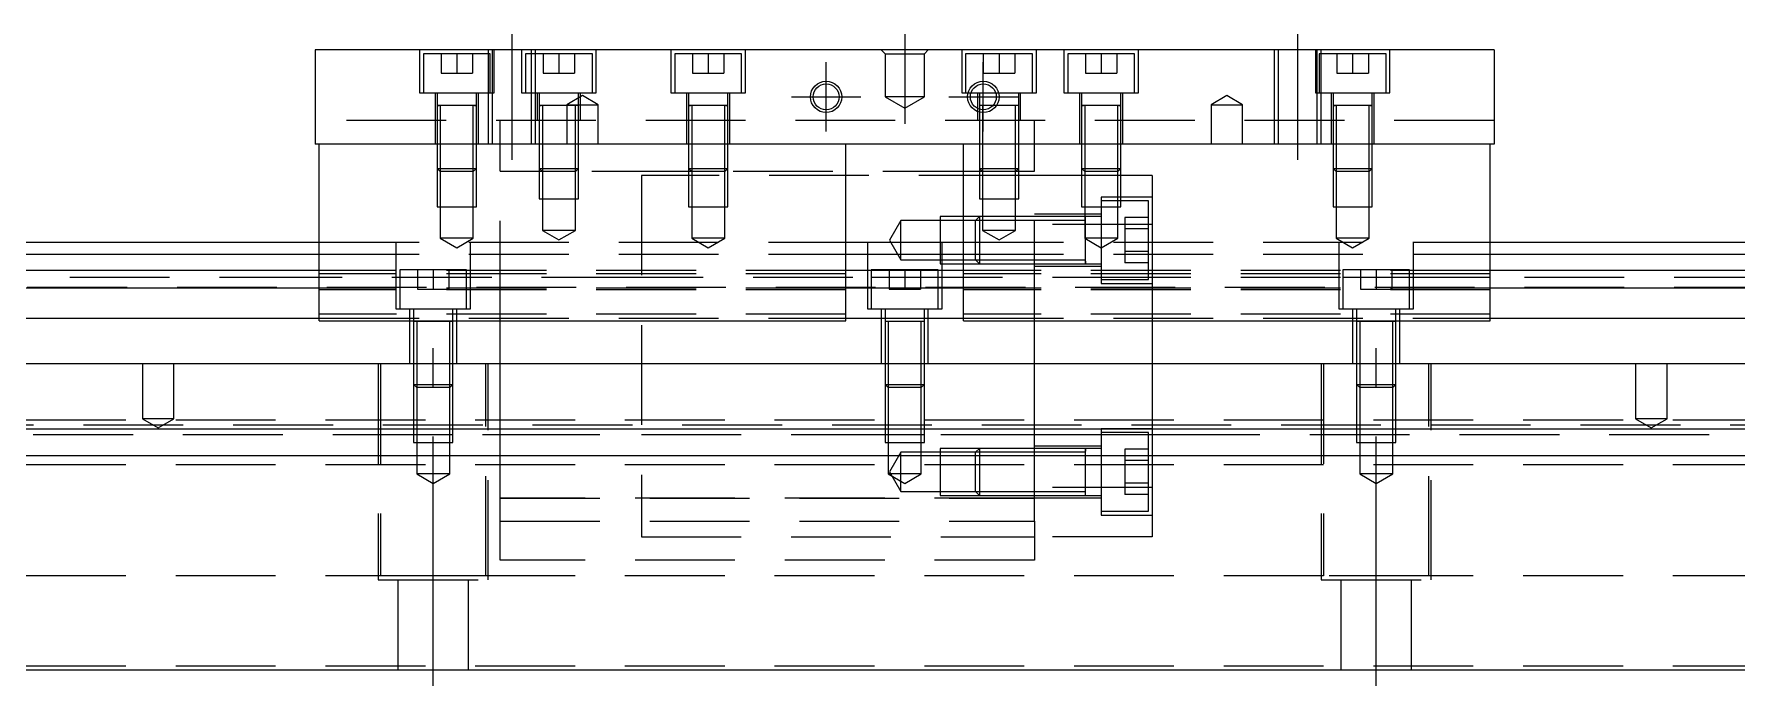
# Model space of a CAD drawing. Extents: x -20 to 870, y -279 to 102.
# Drawn here: x 209.2 to 425.9, y -240.3 to -157.3 of the extents above; entities that cross this region are included whole.
import ezdxf

# ---------------------------------------------------------------- set-up
doc = ezdxf.new("R2010")
doc.units = 0
doc.linetypes.add('CENTER', pattern=[50.8, 31.75, -6.35, 6.35, -6.35])
doc.linetypes.add('DASHED', pattern=[19.05, 12.7, -6.35])
doc.layers.get('0').update_dxf_attribs({"linetype": 'CONTINUOUS'})
doc.layers.add('CENTER', color=1, linetype='CENTER')

msp = doc.modelspace()

# ---------------------------------------------------------------- linework, layer by layer
at = {"color": 7, "linetype": 'CONTINUOUS'}
for p, q in [((395, -159.27), (245, -159.27)), ((245, -159.27), (245, -171.27)), ((395, -159.27), (395, -171.27)), ((395, -171.27), (245, -171.27)), ((245.5, -193.77), (245.5, -171.27)), ((312.5, -193.77), (312.5, -171.27)), ((327.5, -193.77), (327.5, -171.27)), ((394.5, -193.77), (394.5, -171.27)), ((0, -183.77), (245.5, -183.77)), ((312.5, -183.77), (327.5, -183.77)), ((394.5, -183.77), (640, -183.77)), ((0, -185.309608), (245.5, -185.309608)), ((312.5, -185.309608), (327.5, -185.309608)), ((394.5, -185.309608), (640, -185.309608)), ((245.5, -187.39154), (0, -187.39154)), ((327.5, -187.39154), (312.5, -187.39154)), ((640, -187.39154), (394.5, -187.39154)), ((245.5, -189.606666), (0, -189.606666)), ((327.5, -189.606666), (312.5, -189.606666)), ((640, -189.606666), (394.5, -189.606666)), ((0, -193.451934), (245.5, -193.451934)), ((245.5, -193.77), (312.5, -193.77)), ((312.5, -193.451934), (327.5, -193.451934)), ((327.5, -193.77), (394.5, -193.77)), ((394.5, -193.451934), (640, -193.451934)), ((640, -199.27), (0, -199.27)), ((640, -207.57), (0, -207.57)), ((640, -210.97), (0, -210.97)), ((640, -238.27), (0, -238.27))]:
    msp.add_line(p, q, dxfattribs=at)
at = {"color": 3, "linetype": 'DASHED'}
for p, q in [((258.25, -159.27), (258.25, -164.77)), ((267.25, -159.77), (258.75, -159.77)), ((258.75, -159.77), (258.75, -164.77)), ((261, -159.77), (261, -162.27)), ((263, -159.77), (263, -162.27)), ((265, -159.77), (265, -162.27)), ((267.000006, -159.27), (267.000006, -171.27)), ((267.25, -164.77), (267.25, -159.77)), ((267.5, -159.27), (267.5, -171.27)), ((267.75, -164.77), (267.75, -159.27)), ((271.25, -159.27), (271.25, -164.77)), ((272.999994, -159.77), (271.75, -159.77)), ((271.75, -159.77), (271.75, -164.77)), ((272.5, -171.27), (272.5, -159.27)), ((272.999994, -171.27), (272.999994, -159.27)), ((280.25, -159.77), (272.999994, -159.77)), ((274, -159.77), (274, -162.27)), ((276, -159.77), (276, -162.27)), ((278, -159.77), (278, -162.27)), ((280.25, -164.77), (280.25, -159.77)), ((280.75, -164.77), (280.75, -159.27)), ((290.25, -159.27), (290.25, -164.77)), ((299.25, -159.77), (290.75, -159.77)), ((290.75, -159.77), (290.75, -164.77)), ((293, -159.77), (293, -162.27)), ((295, -159.77), (295, -162.27)), ((297, -159.77), (297, -162.27)), ((299.25, -164.77), (299.25, -159.77)), ((299.75, -164.77), (299.75, -159.27)), ((317.5, -159.77), (317, -159.27)), ((317.5, -159.77), (317.5, -165.27)), ((317.5, -159.77), (322.5, -159.77)), ((322.5, -159.77), (323, -159.27)), ((322.5, -165.27), (322.5, -159.77)), ((327.25, -159.27), (327.25, -164.77)), ((336.25, -159.77), (327.75, -159.77)), ((327.75, -159.77), (327.75, -164.77)), ((330, -159.77), (330, -162.27)), ((332, -159.77), (332, -162.27)), ((334, -159.77), (334, -162.27)), ((336.25, -164.77), (336.25, -159.77)), ((336.75, -164.77), (336.75, -159.27)), ((340.25, -159.27), (340.25, -164.77)), ((349.25, -159.77), (340.75, -159.77)), ((340.75, -159.77), (340.75, -164.77)), ((343, -159.77), (343, -162.27)), ((345, -159.77), (345, -162.27)), ((347, -159.77), (347, -162.27)), ((349.25, -164.77), (349.25, -159.77)), ((349.75, -164.77), (349.75, -159.27)), ((367.000006, -159.27), (367.000006, -171.27)), ((367.5, -159.27), (367.5, -171.27)), ((372.25, -159.27), (372.25, -164.77)), ((372.5, -171.27), (372.5, -159.27)), ((381.25, -159.77), (372.75, -159.77)), ((372.75, -159.77), (372.75, -164.77)), ((372.999994, -159.77), (372.999994, -159.27)), ((372.999994, -164.77), (372.999994, -159.77)), ((375, -159.77), (375, -162.27)), ((377, -159.77), (377, -162.27)), ((379, -159.77), (379, -162.27)), ((381.25, -164.77), (381.25, -159.77)), ((381.75, -164.77), (381.75, -159.27)), ((261, -162.27), (263, -162.27)), ((263, -162.27), (265, -162.27)), ((274, -162.27), (276, -162.27)), ((276, -162.27), (278, -162.27)), ((293, -162.27), (295, -162.27)), ((295, -162.27), (297, -162.27)), ((330, -162.27), (332, -162.27)), ((332, -162.27), (334, -162.27)), ((343, -162.27), (345, -162.27)), ((345, -162.27), (347, -162.27)), ((375, -162.27), (377, -162.27)), ((377, -162.27), (379, -162.27)), ((258.25, -164.77), (267.75, -164.77)), ((260.25, -164.77), (260.25, -171.27)), ((260.5, -164.77), (260.5, -166.37)), ((260.5, -166.365), (260.5, -166.37)), ((260.5, -166.37), (260.757448, -166.37)), ((260.757468, -166.37), (260.5, -166.37)), ((260.5, -166.37), (260.5, -166.375)), ((260.5, -166.37), (260.5, -171.26998)), ((265.242552, -166.37), (260.757468, -166.37)), ((260.9, -166.37), (260.9, -171.26998)), ((265.1, -171.26998), (265.1, -166.37)), ((265.5, -166.37), (265.242552, -166.37)), ((265.242602, -166.37), (265.5, -166.37)), ((265.5, -166.37), (265.5, -164.77)), ((265.5, -166.37), (265.5, -166.365)), ((265.5, -166.375), (265.5, -166.37)), ((265.5, -171.26998), (265.5, -166.37)), ((265.75, -171.27), (265.75, -164.77)), ((271.25, -164.77), (280.75, -164.77)), ((273.25, -164.77), (273.25, -168.27)), ((273.5, -164.77), (273.5, -166.37)), ((273.5, -166.365), (273.5, -166.37)), ((273.5, -166.37), (273.757448, -166.37)), ((278.5, -166.37), (273.5, -166.37)), ((273.5, -166.37), (273.5, -166.375)), ((273.5, -166.37), (273.5, -168.26998)), ((273.9, -166.37), (273.9, -168.26998)), ((279, -165.1153), (277, -166.27)), ((277, -166.27), (279, -166.27)), ((277, -166.27), (277, -171.27)), ((278.1, -168.26998), (278.1, -166.37)), ((278.5, -166.37), (278.5, -164.77)), ((278.5, -166.37), (278.5, -166.365)), ((278.5, -166.375), (278.5, -166.37)), ((278.5, -168.26998), (278.5, -166.37)), ((278.75, -168.27), (278.75, -164.77)), ((281, -166.27), (279, -165.1153)), ((279, -166.27), (281, -166.27)), ((281, -171.27), (281, -166.27)), ((290.25, -164.77), (299.75, -164.77)), ((292.25, -164.77), (292.25, -171.27)), ((292.5, -164.77), (292.5, -166.37)), ((292.5, -166.365), (292.5, -166.37)), ((292.5, -166.37), (292.757448, -166.37)), ((292.757468, -166.37), (292.5, -166.37)), ((292.5, -166.37), (292.5, -171.26998)), ((292.5, -166.37), (292.5, -166.375)), ((297.242552, -166.37), (292.757468, -166.37)), ((292.9, -166.37), (292.9, -171.26998)), ((297.1, -171.26998), (297.1, -166.37)), ((297.5, -166.37), (297.242552, -166.37)), ((297.242602, -166.37), (297.5, -166.37)), ((297.5, -166.37), (297.5, -164.77)), ((297.5, -166.37), (297.5, -166.365)), ((297.5, -171.26998), (297.5, -166.37)), ((297.5, -166.375), (297.5, -166.37)), ((297.75, -171.27), (297.75, -164.77)), ((322.5, -165.27), (317.5, -165.27)), ((317.5, -165.27), (320, -166.713376)), ((320, -166.713376), (322.5, -165.27)), ((327.25, -164.77), (336.75, -164.77)), ((329.25, -164.77), (329.25, -168.27)), ((329.5, -164.77), (329.5, -166.37)), ((329.5, -166.365), (329.5, -166.37)), ((329.757468, -166.37), (329.5, -166.37)), ((329.5, -166.37), (329.5, -166.375)), ((329.5, -166.37), (329.5, -166.842418)), ((329.5, -166.842418), (329.5, -167.206492)), ((331.229562, -166.37), (329.757468, -166.37)), ((329.9, -166.37), (329.9, -166.916966)), ((331.669968, -166.37), (331.229562, -166.37)), ((331.67033, -166.37), (331.229838, -166.37)), ((334.242552, -166.37), (331.669968, -166.37)), ((334.1, -168.26998), (334.1, -166.37)), ((334.5, -166.37), (334.242552, -166.37)), ((334.5, -166.37), (334.5, -164.77)), ((334.5, -166.37), (334.5, -166.365)), ((334.5, -166.375), (334.5, -166.37)), ((334.5, -168.26998), (334.5, -166.37)), ((334.75, -168.27), (334.75, -164.77)), ((340.25, -164.77), (349.75, -164.77)), ((342.25, -164.77), (342.25, -171.27)), ((342.5, -164.77), (342.5, -166.37)), ((342.5, -166.365), (342.5, -166.37)), ((342.5, -166.37), (342.757448, -166.37)), ((342.757468, -166.37), (342.5, -166.37)), ((342.5, -166.37), (342.5, -166.375)), ((342.5, -166.37), (342.5, -171.26998)), ((347.242552, -166.37), (342.757468, -166.37)), ((342.9, -166.37), (342.9, -171.26998)), ((347.1, -171.26998), (347.1, -166.37)), ((347.5, -166.37), (347.242552, -166.37)), ((347.242602, -166.37), (347.5, -166.37)), ((347.5, -166.37), (347.5, -164.77)), ((347.5, -166.37), (347.5, -166.365)), ((347.5, -166.375), (347.5, -166.37)), ((347.5, -171.26998), (347.5, -166.37)), ((347.75, -171.27), (347.75, -164.77)), ((361, -165.1153), (359, -166.27)), ((359, -166.27), (361, -166.27)), ((359, -166.27), (359, -171.27)), ((363, -166.27), (361, -165.1153)), ((361, -166.27), (363, -166.27)), ((363, -171.27), (363, -166.27)), ((372.25, -164.77), (381.75, -164.77)), ((372.999994, -171.27), (372.999994, -164.77)), ((374.25, -164.77), (374.25, -171.27)), ((374.5, -164.77), (374.5, -166.37)), ((374.5, -166.365), (374.5, -166.37)), ((374.5, -166.37), (374.757448, -166.37)), ((374.757468, -166.37), (374.5, -166.37)), ((374.5, -166.37), (374.5, -166.375)), ((374.5, -166.37), (374.5, -171.26998)), ((379.242552, -166.37), (374.757468, -166.37)), ((374.9, -166.37), (374.9, -171.26998)), ((379.1, -171.26998), (379.1, -166.37)), ((379.5, -166.37), (379.242552, -166.37)), ((379.242602, -166.37), (379.5, -166.37)), ((379.5, -166.37), (379.5, -164.77)), ((379.5, -166.37), (379.5, -166.365)), ((379.5, -166.375), (379.5, -166.37)), ((379.5, -171.26998), (379.5, -166.37)), ((379.75, -171.27), (379.75, -164.77)), ((395, -168.27), (245, -168.27)), ((268.5, -171.27), (268.5, -168.27)), ((273.5, -168.27), (273.5, -174.37)), ((273.500006, -168.27), (273.500006, -174.37)), ((273.9, -168.27), (273.9, -174.77)), ((278.1, -174.77), (278.1, -168.27)), ((278.499994, -174.37), (278.499994, -168.27)), ((278.5, -174.37), (278.5, -168.27)), ((329.5, -167.206492), (329.5, -168.26998)), ((329.5, -168.27), (329.5, -174.37)), ((329.500006, -168.27), (329.500006, -174.37)), ((329.9, -166.916966), (329.9, -167.267498)), ((329.9, -167.267498), (329.9, -168.26998)), ((329.9, -168.27), (329.9, -174.77)), ((334.1, -171.27), (334.1, -168.27)), ((334.499994, -171.27), (334.499994, -168.27)), ((334.5, -171.27), (334.5, -168.27)), ((336.5, -171.27), (336.5, -168.27)), ((260.5, -171.27), (260.5, -174.37)), ((260.500006, -171.27), (260.500006, -174.370006)), ((260.9, -171.27), (260.9, -174.77)), ((265.1, -174.77), (265.1, -171.27)), ((265.499994, -174.370006), (265.499994, -171.27)), ((265.5, -174.37), (265.5, -171.27)), ((268.5, -193.77), (268.5, -171.27)), ((292.5, -171.27), (292.5, -174.37)), ((292.500006, -171.27), (292.500006, -174.370006)), ((292.9, -171.27), (292.9, -174.77)), ((297.1, -174.77), (297.1, -171.27)), ((297.499994, -174.370006), (297.499994, -171.27)), ((297.5, -174.37), (297.5, -171.27)), ((334.1, -174.77), (334.1, -171.27)), ((334.499994, -174.370006), (334.499994, -171.27)), ((334.5, -174.37), (334.5, -171.27)), ((336.5, -193.77), (336.5, -171.27)), ((342.5, -171.27), (342.5, -174.37)), ((342.500006, -171.27), (342.500006, -174.370006)), ((342.9, -171.27), (342.9, -174.77)), ((347.1, -174.77), (347.1, -171.27)), ((347.499994, -174.370006), (347.499994, -171.27)), ((347.5, -174.37), (347.5, -171.27)), ((374.5, -171.27), (374.5, -174.37)), ((374.500006, -171.27), (374.500006, -174.370006)), ((374.9, -171.27), (374.9, -174.77)), ((379.1, -174.77), (379.1, -171.27)), ((379.499994, -174.370006), (379.499994, -171.27)), ((379.5, -174.37), (379.5, -171.27)), ((260.5, -174.37), (265.5, -174.37)), ((260.5, -174.37), (260.9, -174.77)), ((260.500006, -174.37002), (260.500006, -179.27)), ((265.1, -174.77), (260.9, -174.77)), ((260.9, -174.77002), (260.9, -179.27)), ((265.1, -174.77), (265.5, -174.37)), ((265.1, -179.27), (265.1, -174.77002)), ((265.499994, -179.27), (265.499994, -174.37002)), ((273.9, -174.77), (268.5, -174.77)), ((273.5, -174.37), (278.5, -174.37)), ((273.5, -174.37), (273.9, -174.77)), ((273.500006, -174.37002), (273.500006, -178.27)), ((278.1, -174.77), (273.9, -174.77)), ((273.9, -174.77002), (273.9, -178.27)), ((278.1, -174.77), (278.5, -174.37)), ((292.9, -174.77), (278.1, -174.77)), ((278.1, -178.27), (278.1, -174.77002)), ((278.499994, -178.27), (278.499994, -174.37002)), ((286.5, -175.27), (286.5, -221.27)), ((334.499994, -175.27), (286.5, -175.27)), ((292.5, -174.37), (297.5, -174.37)), ((292.5, -174.37), (292.9, -174.77)), ((292.500006, -174.37002), (292.500006, -179.27)), ((297.1, -174.77), (292.9, -174.77)), ((292.9, -174.77002), (292.9, -179.27)), ((297.1, -174.77), (297.5, -174.37)), ((329.9, -174.77), (297.1, -174.77)), ((297.1, -179.27), (297.1, -174.77002)), ((297.499994, -179.27), (297.499994, -174.37002)), ((329.5, -174.37), (334.5, -174.37)), ((329.5, -174.37), (329.9, -174.77)), ((329.500006, -174.37002), (329.500006, -178.27)), ((334.1, -174.77), (329.9, -174.77)), ((329.9, -174.77002), (329.9, -178.27)), ((334.1, -174.77), (334.5, -174.37)), ((336.5, -174.77), (334.1, -174.77)), ((334.1, -178.27), (334.1, -174.77002)), ((334.499994, -178.27), (334.499994, -174.37002)), ((336.5, -175.27), (334.499994, -175.27)), ((342.500006, -175.27), (336.5, -175.27)), ((342.5, -174.37), (347.5, -174.37)), ((342.5, -174.37), (342.9, -174.77)), ((342.500006, -174.37002), (342.500006, -179.27)), ((347.499994, -175.27), (342.500006, -175.27)), ((347.1, -174.77), (342.9, -174.77)), ((342.9, -174.77002), (342.9, -179.27)), ((347.1, -174.77), (347.5, -174.37)), ((347.1, -179.27), (347.1, -174.77002)), ((347.499994, -179.27), (347.499994, -174.37002)), ((351.5, -175.27), (347.499994, -175.27)), ((351.5, -175.27), (351.5, -181.5368)), ((374.5, -174.37), (379.5, -174.37)), ((374.5, -174.37), (374.9, -174.77)), ((374.500006, -174.37002), (374.500006, -179.27)), ((379.1, -174.77), (374.9, -174.77)), ((374.9, -174.77002), (374.9, -179.27)), ((379.1, -174.77), (379.5, -174.37)), ((379.1, -179.27), (379.1, -174.77002)), ((379.499994, -179.27), (379.499994, -174.37002)), ((260.500006, -179.27), (265.499994, -179.27)), ((260.9, -179.27), (260.9, -183.27)), ((265.1, -183.27), (265.1, -179.27)), ((273.500006, -178.27), (278.499994, -178.27)), ((273.9, -178.27), (273.9, -182.27)), ((278.1, -182.27), (278.1, -178.27)), ((292.500006, -179.27), (297.499994, -179.27)), ((292.9, -179.27), (292.9, -183.27)), ((297.1, -183.27), (297.1, -179.27)), ((329.500006, -178.27), (334.499994, -178.27)), ((329.9, -178.27), (329.9, -182.27)), ((334.1, -182.27), (334.1, -178.27)), ((342.500006, -179.27), (347.499994, -179.27)), ((342.9, -179.27), (342.9, -183.27)), ((345, -178.02), (345, -189.02)), ((351.5, -178.02), (345, -178.02)), ((347.499994, -178.52), (345, -178.52)), ((347.1, -183.27), (347.1, -179.27)), ((351, -178.52), (347.499994, -178.52)), ((351, -188.52), (351, -178.52)), ((374.500006, -179.27), (379.499994, -179.27)), ((374.9, -179.27), (374.9, -183.27)), ((379.1, -183.27), (379.1, -179.27)), ((319.5, -181.02), (318.056624, -183.52)), ((319.5, -186.02), (319.5, -181.02)), ((324.5, -181.02), (319.5, -181.02)), ((324.5, -180.520006), (324.5, -186.519994)), ((329.49998, -180.520006), (324.5, -180.520006)), ((328.99998, -181.02), (324.5, -181.02)), ((329.5, -180.52), (329, -181.02)), ((329, -186.02), (329, -181.02)), ((336.5, -181.02), (329, -181.02)), ((329.5, -180.52), (329.5, -186.52)), ((336.5, -180.52), (329.5, -180.52)), ((336.5, -180.520006), (329.5, -180.520006)), ((345, -180.22), (336.5, -180.22)), ((351.5, -181.5368), (336.5, -181.5368)), ((343.005, -180.52), (336.50002, -180.52)), ((343, -181.02), (336.50002, -181.02)), ((345, -180.52), (342.995, -180.52)), ((343, -181.02), (343, -180.519994)), ((343, -183.52), (343, -180.519994)), ((343, -186.520006), (343, -180.519994)), ((343, -186.02), (343, -181.02)), ((348, -180.633248), (348, -182.076624)), ((351, -180.633248), (348, -180.633248)), ((351.5, -181.5368), (351.5, -192.27)), ((245.5, -183.77), (312.5, -183.77)), ((255.25, -183.77), (255.25, -192.27)), ((265.1, -183.27), (260.9, -183.27)), ((260.9, -183.27), (263, -184.482436)), ((263, -184.482436), (265.1, -183.27)), ((264.75, -192.27), (264.75, -183.77)), ((278.1, -182.27), (273.9, -182.27)), ((273.9, -182.27), (276, -183.482436)), ((276, -183.482436), (278.1, -182.27)), ((297.1, -183.27), (292.9, -183.27)), ((292.9, -183.27), (295, -184.482436)), ((295, -184.482436), (297.1, -183.27)), ((315.25, -183.77), (315.25, -192.27)), ((318.056624, -183.52), (319.5, -186.02)), ((324.75, -192.27), (324.75, -183.77)), ((327.5, -183.77), (394.5, -183.77)), ((334.1, -182.27), (329.9, -182.27)), ((329.9, -182.27), (332, -183.482436)), ((332, -183.482436), (334.1, -182.27)), ((347.1, -183.27), (342.9, -183.27)), ((342.9, -183.27), (345, -184.482436)), ((343, -186.170204), (343, -183.271394)), ((345, -184.482436), (347.1, -183.27)), ((351, -182.076624), (348, -182.076624)), ((348, -182.076624), (348, -184.963376)), ((379.1, -183.27), (374.9, -183.27)), ((374.9, -183.27), (377, -184.482436)), ((375.25, -183.77), (375.25, -192.27)), ((377, -184.482436), (379.1, -183.27)), ((384.75, -192.27), (384.75, -183.77)), ((245.5, -185.309608), (312.5, -185.309608)), ((319.5, -186.02), (324.5, -186.02)), ((324.5, -186.02), (328.99998, -186.02)), ((327.5, -185.309608), (394.5, -185.309608)), ((329, -186.02), (329.5, -186.52)), ((329, -186.02), (336.5, -186.02)), ((336.50002, -186.02), (343, -186.02)), ((343, -186.520006), (343, -186.02)), ((343, -186.52), (343, -186.170204)), ((343, -186.170204), (343, -186.52)), ((351, -184.963376), (348, -184.963376)), ((348, -184.963376), (348, -186.406752)), ((245.5, -188.27), (28, -188.27)), ((312.5, -187.39154), (245.5, -187.39154)), ((312.5, -187.79668), (245.5, -187.79668)), ((286.49998, -188.27), (245.5, -188.27)), ((264.25, -187.27), (255.75, -187.27)), ((255.75, -187.27), (255.75, -192.27)), ((264.25, -188.27), (255.75, -188.27)), ((258, -187.27), (258, -189.77)), ((260, -187.27), (260, -189.77)), ((262, -187.27), (262, -189.77)), ((264.25, -192.27), (264.25, -187.27)), ((351.5, -188.27), (286.5, -188.27)), ((324.25, -187.27), (315.75, -187.27)), ((315.75, -187.27), (315.75, -192.27)), ((324.25, -188.27), (315.75, -188.27)), ((318, -187.27), (318, -189.77)), ((320, -187.27), (320, -189.77)), ((322, -187.27), (322, -189.77)), ((324.25, -192.27), (324.25, -187.27)), ((324.5, -186.519994), (329.49998, -186.519994)), ((394.5, -187.39154), (327.5, -187.39154)), ((394.5, -187.79668), (327.5, -187.79668)), ((329.5, -186.519994), (336.5, -186.519994)), ((329.5, -186.52), (336.5, -186.52)), ((336.5, -186.82), (345, -186.82)), ((336.50002, -186.52), (343.005, -186.52)), ((342.995, -186.52), (345, -186.52)), ((351, -186.406752), (348, -186.406752)), ((394.5, -188.27), (351.50002, -188.27)), ((384.25, -187.27), (375.75, -187.27)), ((375.75, -187.27), (375.75, -192.27)), ((384.25, -188.27), (375.75, -188.27)), ((378, -187.27), (378, -189.77)), ((380, -187.27), (380, -189.77)), ((382, -187.27), (382, -189.77)), ((384.25, -192.27), (384.25, -187.27)), ((583, -188.27), (394.5, -188.27)), ((583, -189.52), (25, -189.52)), ((312.5, -189.606666), (245.5, -189.606666)), ((312.5, -189.85), (245.5, -189.85)), ((258, -189.77), (260, -189.77)), ((260, -189.77), (262, -189.77)), ((318, -189.77), (320, -189.77)), ((320, -189.77), (322, -189.77)), ((394.5, -189.606666), (327.5, -189.606666)), ((394.5, -189.85), (327.5, -189.85)), ((345, -188.52), (351, -188.52)), ((345, -189.02), (351.5, -189.02)), ((378, -189.77), (380, -189.77)), ((380, -189.77), (382, -189.77)), ((255.25, -192.27), (264.75, -192.27)), ((257, -192.27), (257, -199.27)), ((257.5, -192.27), (257.5, -193.87)), ((262.5, -193.87), (262.5, -192.27)), ((263, -199.27), (263, -192.27)), ((315.25, -192.27), (324.75, -192.27)), ((317, -192.27), (317, -199.27)), ((317.5, -192.27), (317.5, -193.87)), ((322.5, -193.87), (322.5, -192.27)), ((323, -199.27), (323, -192.27)), ((351.5, -192.27), (351.5, -193.77)), ((375.25, -192.27), (384.75, -192.27)), ((377, -192.27), (377, -199.27)), ((377.5, -192.27), (377.5, -193.87)), ((382.5, -193.87), (382.5, -192.27)), ((383, -199.27), (383, -192.27)), ((312.5, -192.947372), (245.5, -192.947372)), ((245.5, -193.451934), (312.5, -193.451934)), ((257.5, -193.865), (257.5, -193.87)), ((257.757468, -193.87), (257.5, -193.87)), ((257.5, -193.87), (257.5, -199.26998)), ((257.5, -193.87), (257.5, -193.875)), ((262.242552, -193.87), (257.757468, -193.87)), ((257.9, -193.87), (257.9, -199.26998)), ((262.1, -199.26998), (262.1, -193.87)), ((262.5, -193.87), (262.242552, -193.87)), ((262.5, -193.87), (262.5, -193.865)), ((262.5, -199.26998), (262.5, -193.87)), ((262.5, -193.875), (262.5, -193.87)), ((268.5, -199.27), (268.5, -193.77)), ((317.5, -193.865), (317.5, -193.87)), ((317.757468, -193.87), (317.5, -193.87)), ((317.5, -193.87), (317.5, -199.26998)), ((317.5, -193.87), (317.5, -193.875)), ((322.242552, -193.87), (317.757468, -193.87)), ((317.9, -193.87), (317.9, -199.26998)), ((322.1, -199.26998), (322.1, -193.87)), ((322.5, -193.87), (322.242552, -193.87)), ((322.5, -193.87), (322.5, -193.865)), ((322.5, -199.26998), (322.5, -193.87)), ((322.5, -193.875), (322.5, -193.87)), ((394.5, -192.947372), (327.5, -192.947372)), ((327.5, -193.451934), (394.5, -193.451934)), ((336.5, -199.27), (336.5, -193.77)), ((351.5, -193.77), (351.5, -193.87)), ((351.5, -193.87), (351.5, -199.27)), ((377.5, -193.865), (377.5, -193.87)), ((377.757468, -193.87), (377.5, -193.87)), ((377.5, -193.87), (377.5, -199.26998)), ((377.5, -193.87), (377.5, -193.875)), ((382.242552, -193.87), (377.757468, -193.87)), ((377.9, -193.87), (377.9, -199.26998)), ((382.1, -199.26998), (382.1, -193.87)), ((382.5, -193.87), (382.242552, -193.87)), ((382.5, -193.87), (382.5, -193.865)), ((382.5, -199.26998), (382.5, -193.87)), ((382.5, -193.875), (382.5, -193.87)), ((223, -199.27), (223, -206.27)), ((227, -206.27), (227, -199.27)), ((253, -199.27), (253, -226.77)), ((253.291796, -199.27), (253.291796, -226.27)), ((257.5, -199.27), (257.5, -201.87)), ((257.500006, -199.27), (257.500006, -201.870006)), ((257.9, -199.27), (257.9, -202.27)), ((262.1, -202.27), (262.1, -199.27)), ((262.499994, -201.870006), (262.499994, -199.27)), ((262.5, -201.87), (262.5, -199.27)), ((266.708204, -226.27), (266.708204, -199.27)), ((267, -226.77), (267, -199.27)), ((268.5, -207.57), (268.5, -199.27)), ((317.5, -199.27), (317.5, -201.87)), ((317.500006, -199.27), (317.500006, -201.870006)), ((317.9, -199.27), (317.9, -202.27)), ((322.1, -202.27), (322.1, -199.27)), ((322.499994, -201.870006), (322.499994, -199.27)), ((322.5, -201.87), (322.5, -199.27)), ((336.5, -207.57), (336.5, -199.27)), ((351.5, -199.27), (351.5, -202.27)), ((373, -199.27), (373, -226.77)), ((373.291796, -199.27), (373.291796, -226.27)), ((377.5, -199.27), (377.5, -201.87)), ((377.500006, -199.27), (377.500006, -201.870006)), ((377.9, -199.27), (377.9, -202.27)), ((382.1, -202.27), (382.1, -199.27)), ((382.499994, -201.870006), (382.499994, -199.27)), ((382.5, -201.87), (382.5, -199.27)), ((386.708204, -226.27), (386.708204, -199.27)), ((387, -226.77), (387, -199.27)), ((413, -199.27), (413, -206.27)), ((417, -206.27), (417, -199.27)), ((257.5, -201.87), (262.5, -201.87)), ((257.5, -201.87), (257.9, -202.27)), ((257.500006, -201.87002), (257.500006, -207.57)), ((262.1, -202.27), (257.9, -202.27)), ((257.9, -202.27002), (257.9, -209.27)), ((262.1, -202.27), (262.5, -201.87)), ((262.1, -209.27), (262.1, -202.27002)), ((262.499994, -207.57), (262.499994, -201.87002)), ((317.5, -201.87), (322.5, -201.87)), ((317.5, -201.87), (317.9, -202.27)), ((317.500006, -201.87002), (317.500006, -207.57)), ((322.1, -202.27), (317.9, -202.27)), ((317.9, -202.27002), (317.9, -209.27)), ((322.1, -202.27), (322.5, -201.87)), ((322.1, -209.27), (322.1, -202.27002)), ((322.499994, -207.57), (322.499994, -201.87002)), ((351.5, -202.27), (351.5, -207.57)), ((377.5, -201.87), (382.5, -201.87)), ((377.5, -201.87), (377.9, -202.27)), ((377.500006, -201.87002), (377.500006, -207.57)), ((382.1, -202.27), (377.9, -202.27)), ((377.9, -202.27002), (377.9, -209.27)), ((382.1, -202.27), (382.5, -201.87)), ((382.1, -209.27), (382.1, -202.27002)), ((382.499994, -207.57), (382.499994, -201.87002)), ((640, -206.42), (0, -206.42)), ((25, -207.02), (583, -207.02)), ((227, -206.27), (223, -206.27)), ((223, -206.27), (225, -207.4247)), ((225, -207.4247), (227, -206.27)), ((257.500006, -207.57), (257.500006, -209.27)), ((262.499994, -209.27), (262.499994, -207.57)), ((268.5, -210.97), (268.5, -207.57)), ((317.500006, -207.57), (317.500006, -209.27)), ((322.499994, -209.27), (322.499994, -207.57)), ((336.5, -210.97), (336.5, -207.57)), ((345, -207.52), (345, -218.52)), ((351.5, -207.52), (345, -207.52)), ((347.500006, -208.02), (345, -208.02)), ((351, -208.02), (347.500006, -208.02)), ((351, -209.27), (351, -208.02)), ((351.5, -207.57), (351.5, -209.27)), ((377.500006, -207.57), (377.500006, -209.27)), ((382.499994, -209.27), (382.499994, -207.57)), ((417, -206.27), (413, -206.27)), ((413, -206.27), (415, -207.4247)), ((415, -207.4247), (417, -206.27)), ((56.708204, -208.27), (268.5, -208.27)), ((257.500006, -208.27), (262.499994, -208.27)), ((257.500006, -209.27), (262.499994, -209.27)), ((257.9, -209.27), (257.9, -213.27)), ((262.1, -213.27), (262.1, -209.27)), ((268.5, -208.27), (286.49998, -208.27)), ((286.5, -208.269994), (336.5, -208.269994)), ((286.5, -208.27), (336.5, -208.27)), ((317.500006, -208.27), (322.499994, -208.27)), ((317.500006, -209.27), (322.499994, -209.27)), ((317.9, -209.27), (317.9, -213.27)), ((322.1, -213.27), (322.1, -209.27)), ((324.5, -210.020006), (324.5, -216.019994)), ((329.49998, -210.020006), (324.5, -210.020006)), ((329.5, -210.02), (329, -210.52)), ((329.5, -210.02), (329.5, -216.02)), ((336.5, -210.02), (329.5, -210.02)), ((336.5, -210.020006), (329.5, -210.020006)), ((336.5, -208.269994), (345, -208.269994)), ((336.5, -208.27), (345, -208.27)), ((345, -209.72), (336.5, -209.72)), ((343.005, -210.02), (336.50002, -210.02)), ((345, -210.02), (342.995, -210.02)), ((343, -210.02), (343, -210.36965)), ((343, -210.369602), (343, -210.02)), ((343, -210.02), (343, -210.36965)), ((343, -210.369602), (343, -210.02)), ((345, -208.269994), (347.500006, -208.269994)), ((345, -208.27), (347.500006, -208.27)), ((347.500006, -208.269994), (351, -208.269994)), ((347.500006, -208.27), (351, -208.27)), ((348, -210.133248), (348, -211.576624)), ((351, -210.133248), (348, -210.133248)), ((351, -208.269994), (351.5, -208.269994)), ((351, -208.27), (351.5, -208.27)), ((351, -210.97), (351, -209.27)), ((351.5, -209.27), (351.5, -210.97)), ((351.50002, -208.27), (352.499994, -208.27)), ((352.499994, -208.27), (583.005, -208.27)), ((377.500006, -208.27), (382.499994, -208.27)), ((377.500006, -209.27), (382.499994, -209.27)), ((377.9, -209.27), (377.9, -213.27)), ((382.1, -213.27), (382.1, -209.27)), ((640, -212.12), (0, -212.12)), ((268.5, -219.27), (268.5, -210.97)), ((319.5, -210.52), (318.056624, -213.02)), ((319.5, -215.52), (319.5, -210.52)), ((324.5, -210.52), (319.5, -210.52)), ((328.99998, -210.52), (324.5, -210.52)), ((329, -215.52), (329, -210.52)), ((336.5, -210.52), (329, -210.52)), ((336.5, -219.27), (336.5, -210.97)), ((343, -210.52), (336.50002, -210.52)), ((343, -210.96965), (343, -210.369602)), ((343, -210.97), (343, -210.52)), ((343, -212.85996), (343, -210.96965)), ((351, -211.576624), (348, -211.576624)), ((348, -211.576624), (348, -214.463376)), ((351, -218.02), (351, -210.97)), ((351.5, -210.97), (351.5, -215.0032)), ((262.1, -213.27), (257.9, -213.27)), ((257.9, -213.27), (260, -214.482436)), ((260, -214.482436), (262.1, -213.27)), ((322.1, -213.27), (317.9, -213.27)), ((317.9, -213.27), (320, -214.482436)), ((318.056624, -213.02), (319.5, -215.52)), ((320, -214.482436), (322.1, -213.27)), ((343, -215.670204), (343, -212.85996)), ((351, -214.463376), (348, -214.463376)), ((348, -214.463376), (348, -215.906752)), ((382.1, -213.27), (377.9, -213.27)), ((377.9, -213.27), (380, -214.482436)), ((380, -214.482436), (382.1, -213.27)), ((268.5, -216.360052), (336.5, -216.360052)), ((336.5, -216.360052), (268.5, -216.360052)), ((319.5, -215.52), (324.5, -215.52)), ((324.5, -215.52), (328.99998, -215.52)), ((324.5, -216.019994), (329.49998, -216.019994)), ((329, -215.52), (336.5, -215.52)), ((329, -215.52), (329.5, -216.02)), ((329.5, -216.019994), (336.5, -216.019994)), ((329.5, -216.02), (336.5, -216.02)), ((351.5, -215.0032), (336.5, -215.0032)), ((336.5, -216.32), (345, -216.32)), ((336.50002, -215.52), (343, -215.52)), ((336.50002, -216.02), (343, -216.02)), ((342.995, -216.02), (343, -216.02)), ((343, -216.020006), (343, -215.52)), ((343, -216.02), (343, -215.670204)), ((343, -216.02), (345, -216.02)), ((343, -216.02), (343.005, -216.02)), ((351, -215.906752), (348, -215.906752)), ((351.5, -215.0032), (351.5, -221.27)), ((345, -218.02), (351, -218.02)), ((345, -218.52), (351.5, -218.52)), ((268.5, -219.27), (336.5, -219.27)), ((268.5, -224.27), (268.5, -219.27)), ((336.5, -219.27), (336.5, -224.27)), ((286.5, -221.27), (336.5, -221.27)), ((351.5, -221.27), (336.5, -221.27)), ((336.5, -224.27), (268.5, -224.27)), ((640, -226.27), (0, -226.27)), ((253, -226.77), (267, -226.77)), ((266.708204, -226.27), (253.291796, -226.27)), ((255.5, -226.77), (255.5, -238.27)), ((264.5, -238.27), (264.5, -226.77)), ((373, -226.77), (387, -226.77)), ((386.708204, -226.27), (373.291796, -226.27)), ((375.5, -226.77), (375.5, -238.27)), ((384.5, -238.27), (384.5, -226.77)), ((640, -237.77), (6.499992, -237.77))]:
    msp.add_line(p, q, dxfattribs=at)
at = {"color": 3, "linetype": 'CONTINUOUS'}
for centre in [(310, -165.27), (330, -165.27)]:
    msp.add_circle(centre, 2, dxfattribs=at)
at = {"color": 7, "linetype": 'CONTINUOUS'}
for centre in [(310, -165.27), (330, -165.27)]:
    msp.add_circle(centre, 1.65, dxfattribs=at)
at = {"layer": 'CENTER', "color": 1, "linetype": 'CENTER'}
for p, q in [((270, -157.27), (270, -173.27)), ((320, -157.27), (320, -168.713376)), ((370, -157.27), (370, -173.27)), ((310, -169.67), (310, -160.87)), ((330, -169.67), (330, -160.87)), ((305.6, -165.27), (314.4, -165.27)), ((325.6, -165.27), (334.4, -165.27)), ((260, -240.27), (260, -197.27)), ((380, -240.27), (380, -197.27))]:
    msp.add_line(p, q, dxfattribs=at)

doc.saveas('drawing.dxf')
